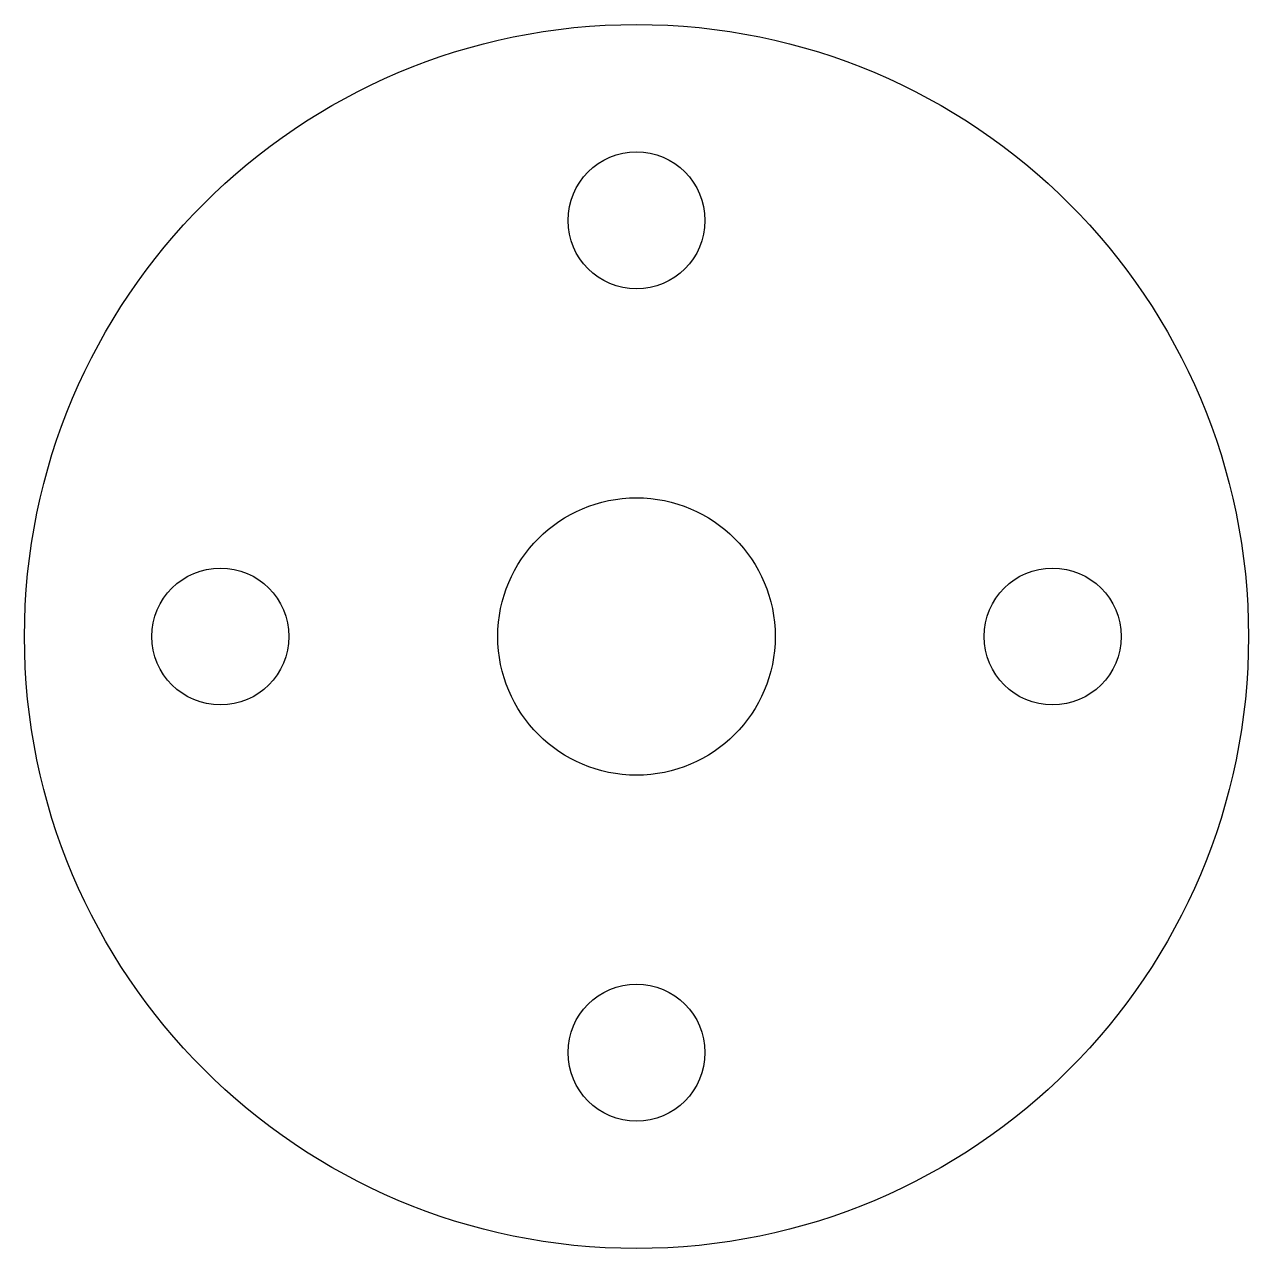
# Model space of a CAD drawing. Header units: millimetres. Extents: x -17.6 to 17.6, y -17.6 to 17.6.
import ezdxf

# ---------------------------------------------------------------- set-up
doc = ezdxf.new("R2010")
doc.units = ezdxf.units.MM

msp = doc.modelspace()

# ---------------------------------------------------------------- linework, layer by layer
at = {"color": 7, "linetype": 'Continuous', "lineweight": 25}
for centre, radius in [((0, 0), 17.65), ((0, 12), 1.975), ((0, 0), 4), ((-12, 0), 1.975), ((12, 0), 1.975), ((0, -12), 1.975)]:
    msp.add_circle(centre, radius, dxfattribs=at)

doc.saveas('drawing.dxf')
